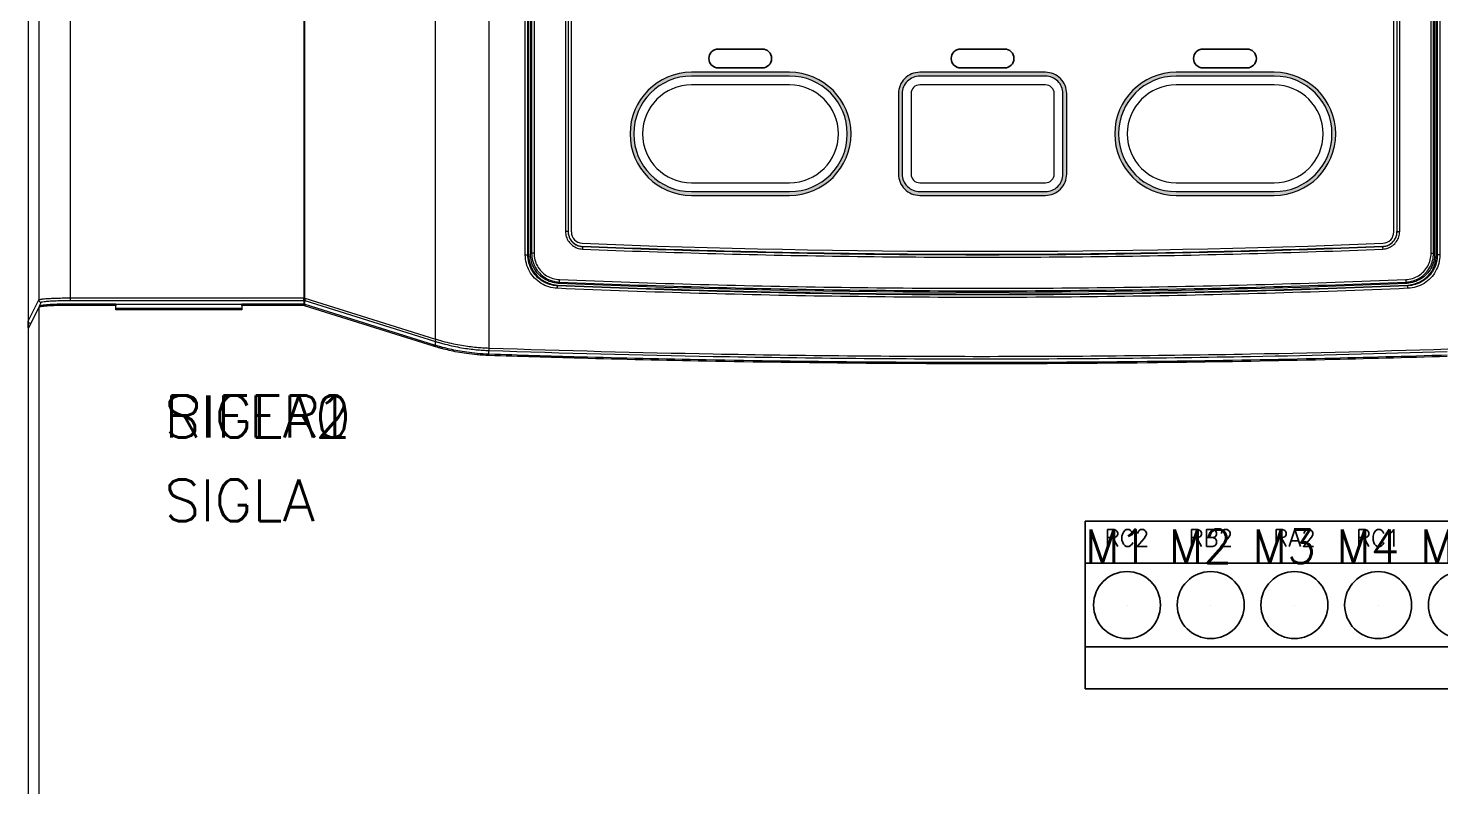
# Model space of a CAD drawing. Extents: x 0 to 142, y -50 to 188.
# Drawn here: x 1.9 to 86.2, y 69.2 to 114.4 of the extents above; entities that cross this region are included whole.
import ezdxf

# ---------------------------------------------------------------- set-up
doc = ezdxf.new("R2010")
doc.units = 0
doc.header["$LTSCALE"] = 4
doc.layers.get('0').update_dxf_attribs({"linetype": 'CONTINUOUS'})
doc.layers.add('3308544900_BODY_A_C_new_vi_BL17', color=7, linetype='CONTINUOUS')
doc.styles.get("Standard").update_dxf_attribs({"font": 'romans.shx'})

# ---------------------------------------------------------------- blocks, each defined once
blk = doc.blocks.new('3308544900_BODY_A_C_NEW_VI_BL17', base_point=(157.16, 557.32))
at = {"layer": '3308544900_BODY_A_C_new_vi_BL17', "color": 7, "linetype": 'Continuous'}
blk.add_line((92.16, 621.42), (92.16, 620.87), dxfattribs=at)

msp = doc.modelspace()

# ---------------------------------------------------------------- hatches: boundary and pattern name
at = {"ltscale": 0.6}
h = msp.add_hatch(color=7, dxfattribs=at)
edge = h.paths.add_edge_path(flags=16)
edge.add_line((55.125, 104.679), (62.625, 104.679))
edge.add_arc((62.625, 105.729), 1.05, 270, 360)
edge.add_line((63.675, 105.729), (63.675, 110.529))
edge.add_arc((62.625, 110.529), 1.05, 0, 90)
edge.add_line((62.625, 111.579), (55.125, 111.579))
edge.add_arc((55.125, 110.529), 1.05, 90, 180)
edge.add_line((54.075, 110.529), (54.075, 105.729))
edge.add_arc((55.125, 105.729), 1.05, 180, 270)
edge = h.paths.add_edge_path()
edge.add_line((55.125, 104.454), (62.625, 104.454))
edge.add_arc((62.625, 105.729), 1.275, 270, 360)
edge.add_line((63.9, 105.729), (63.9, 110.529))
edge.add_arc((62.625, 110.529), 1.275, 0, 90)
edge.add_line((62.625, 111.804), (55.125, 111.804))
edge.add_arc((55.125, 110.529), 1.275, 90, 180)
edge.add_line((53.85, 110.529), (53.85, 105.729))
edge.add_arc((55.125, 105.729), 1.275, 180, 270)
edge = h.paths.add_edge_path(flags=16)
edge.add_arc((47.342, 108.129), 3.45, 270, 450)
edge.add_line((47.342, 111.579), (41.492, 111.579))
edge.add_arc((41.492, 108.129), 3.45, 90, 270)
edge.add_line((41.492, 104.679), (47.342, 104.679))
edge = h.paths.add_edge_path()
edge.add_arc((47.342, 108.129), 3.675, 270, 450)
edge.add_line((47.342, 111.804), (41.492, 111.804))
edge.add_arc((41.492, 108.129), 3.675, 90, 270)
edge.add_line((41.492, 104.454), (47.342, 104.454))
edge = h.paths.add_edge_path(flags=16)
edge.add_arc((70.442, 108.129), 3.45, 90, 270)
edge.add_line((70.442, 104.679), (76.292, 104.679))
edge.add_arc((76.292, 108.129), 3.45, 270, 450)
edge.add_line((76.292, 111.579), (70.442, 111.579))
edge = h.paths.add_edge_path()
edge.add_arc((70.442, 108.129), 3.675, 90, 270)
edge.add_line((70.442, 104.454), (76.292, 104.454))
edge.add_arc((76.292, 108.129), 3.675, 270, 450)
edge.add_line((76.292, 111.804), (70.442, 111.804))

# ---------------------------------------------------------------- linework, layer by layer
at = {"color": 7, "linetype": 'Continuous', "lineweight": 0}
for p, q in [((18.35, 98.334), (18.35, 185.8)), ((18.398, 98.319), (18.398, 185.796)), ((26.201, 95.878), (26.201, 185.704)), ((29.395, 95.343), (29.395, 185.687)), ((31.562, 100.902), (31.562, 183.916)), ((31.717, 100.902), (31.717, 183.916)), ((31.762, 183.916), (31.762, 100.902)), ((31.875, 183.955), (31.875, 100.937)), ((33.963, 183.962), (33.963, 102.306)), ((83.787, 102.306), (83.787, 183.962)), ((85.875, 183.955), (85.875, 100.937)), ((85.987, 100.902), (85.987, 183.916)), ((86.033, 183.917), (86.033, 100.902)), ((86.188, 183.916), (86.188, 100.902)), ((31.941, 183.889), (31.941, 101.001)), ((32.086, 183.889), (32.086, 101.001)), ((34.117, 183.812), (34.117, 102.306)), ((34.312, 102.27), (34.312, 183.616)), ((83.438, 102.27), (83.438, 183.616)), ((83.633, 102.306), (83.633, 183.812)), ((85.664, 101.001), (85.664, 183.889)), ((85.809, 101.001), (85.809, 183.889)), ((1.875, 175.266), (1.875, 96.954)), ((2.506, 174.657), (2.506, 98.217)), ((4.38, 174.657), (4.38, 98.184)), ((34.117, 102.306), (33.963, 102.306)), ((34.117, 102.306), (34.125, 102.306)), ((83.625, 102.306), (83.633, 102.306)), ((83.633, 102.306), (83.787, 102.306)), ((34.989, 101.398), (34.989, 101.406)), ((82.761, 101.406), (82.761, 101.398)), ((31.562, 100.902), (31.717, 100.902)), ((31.717, 100.902), (31.762, 100.902)), ((31.875, 100.937), (31.941, 101.001)), ((32.086, 101.001), (31.941, 101.001)), ((85.664, 101.001), (85.809, 101.001)), ((85.809, 101.001), (85.875, 100.937)), ((86.033, 100.902), (85.987, 100.902)), ((86.188, 100.902), (86.033, 100.902)), ((33.484, 99.057), (33.486, 99.104)), ((33.526, 99.215), (33.594, 99.28)), ((84.156, 99.28), (84.224, 99.215)), ((84.266, 99.057), (84.264, 99.104)), ((1.875, 96.954), (2.506, 98.217)), ((2.535, 97.827), (2.656, 98.068)), ((4.25, 97.962), (4.135, 97.962)), ((4.38, 97.963), (4.25, 97.962)), ((4.38, 98.334), (18.35, 98.334)), ((4.38, 98.184), (18.35, 98.184)), ((7.112, 97.963), (4.38, 97.963)), ((7.112, 97.888), (4.38, 97.888)), ((14.638, 97.937), (7.112, 97.937)), ((7.112, 97.618), (7.112, 97.888)), ((18.338, 97.963), (14.638, 97.963)), ((14.638, 97.888), (14.638, 97.618)), ((18.326, 97.888), (14.638, 97.888)), ((18.375, 97.871), (18.326, 97.888)), ((18.411, 97.938), (18.338, 97.963)), ((18.35, 97.963), (18.35, 98.184)), ((26.088, 95.45), (18.375, 97.864)), ((18.398, 98.319), (26.201, 95.878)), ((18.398, 97.963), (18.398, 98.177)), ((18.398, 98.177), (26.208, 95.734)), ((26.134, 95.522), (18.41, 97.939)), ((2.506, 97.766), (1.875, 96.503)), ((2.506, 97.766), (2.506, 39.398)), ((2.513, 97.799), (2.514, 97.8)), ((14.638, 97.693), (7.112, 97.693)), ((14.638, 97.618), (7.112, 97.618)), ((1.875, 96.503), (1.875, 37.13)), ((26.208, 95.499), (26.208, 95.734)), ((29.388, 94.973), (29.388, 95.194)), ((85.875, 94.893), (85.875, 94.897))]:
    msp.add_line(p, q, dxfattribs=at)
at = {"color": 7, "lineweight": 0}
for p, q in [((47.342, 111.804), (41.492, 111.804)), ((47.342, 111.579), (41.492, 111.579)), ((76.292, 111.804), (70.442, 111.804)), ((76.292, 111.579), (70.442, 111.579)), ((47.342, 111.054), (41.492, 111.054)), ((76.292, 111.054), (70.442, 111.054)), ((41.492, 105.204), (47.342, 105.204)), ((41.492, 104.679), (47.342, 104.679)), ((70.442, 105.204), (76.292, 105.204)), ((70.442, 104.679), (76.292, 104.679)), ((41.492, 104.454), (47.342, 104.454)), ((70.442, 104.454), (76.292, 104.454))]:
    msp.add_line(p, q, dxfattribs=at)
for p, q in [((95, 85), (65, 85)), ((65, 85), (65, 75)), ((65, 82.5), (95, 82.5)), ((65, 77.5), (95, 77.5)), ((65, 75), (95, 75))]:
    msp.add_line(p, q)
for points in [[(55.125, 104.454), (62.625, 104.454, 0.414214), (63.9, 105.729), (63.9, 110.529, 0.414214), (62.625, 111.804), (55.125, 111.804, 0.414214), (53.85, 110.529), (53.85, 105.729, 0.414214)], [(55.125, 104.679), (62.625, 104.679, 0.414214), (63.675, 105.729), (63.675, 110.529, 0.414214), (62.625, 111.579), (55.125, 111.579, 0.414214), (54.075, 110.529), (54.075, 105.729, 0.414214)], [(55.125, 105.204), (62.625, 105.204, 0.414214), (63.15, 105.729), (63.15, 110.529, 0.414214), (62.625, 111.054), (55.125, 111.054, 0.414214), (54.6, 110.529), (54.6, 105.729, 0.414214)]]:
    msp.add_lwpolyline(points, format="xyb", close=True, dxfattribs=at)
at = {"color": 7, "linetype": 'Continuous', "lineweight": 0}
for points in [[(2.859, 97.905), (2.808, 97.899), (2.763, 97.893), (2.722, 97.887), (2.685, 97.881), (2.653, 97.874), (2.625, 97.868), (2.601, 97.861), (2.58, 97.854), (2.561, 97.845), (2.541, 97.832), (2.52, 97.81), (2.513, 97.799)], [(4.135, 97.962), (4.022, 97.96), (3.912, 97.958), (3.806, 97.956), (3.704, 97.954), (3.605, 97.951), (3.511, 97.947), (3.42, 97.943), (3.334, 97.939), (3.253, 97.935), (3.176, 97.931), (3.103, 97.926), (3.035, 97.921), (2.972, 97.916), (2.913, 97.91), (2.859, 97.905)]]:
    msp.add_lwpolyline(points, dxfattribs=at)
for centre in [(67.5, 80), (72.5, 80), (77.5, 80), (82.5, 80), (87.5, 80)]:
    msp.add_circle(centre, 2)
at = {"color": 7, "lineweight": 0}
for centre, radius, start, end in [((41.492, 108.129), 3.675, 90, 270), ((41.492, 108.129), 3.45, 90, 270), ((47.342, 108.129), 3.675, 270, 90), ((47.342, 108.129), 3.45, 270, 90), ((70.442, 108.129), 3.675, 90, 270), ((70.442, 108.129), 3.45, 90, 270), ((76.292, 108.129), 3.675, 270, 90), ((76.292, 108.129), 3.45, 270, 90), ((41.492, 108.129), 2.925, 90, 270), ((47.342, 108.129), 2.925, 270, 90), ((70.442, 108.129), 2.925, 90, 270), ((76.292, 108.129), 2.925, 270, 90)]:
    msp.add_arc(centre, radius, start, end, dxfattribs=at)
at = {"color": 7, "linetype": 'Continuous', "lineweight": 0}
for centre, radius, start, end in [((34.987, 102.27), 0.675, 180, 267.7064), ((82.762, 102.27), 0.675, 272.2936, 0), ((58.875, 698.679), 597.562, 267.706404, 272.293596), ((33.562, 100.902), 1.8, 180, 267.57529), ((84.188, 100.902), 1.8, 272.42471, 0), ((58.875, 698.679), 600.112, 267.575293, 272.424707), ((58.875, 698.679), 600, 267.578639, 272.421361)]:
    msp.add_arc(centre, radius, start, end, dxfattribs=at)
at = {"color": 7}
for points in [[(42.525, 112.629), (42.525, 112.939), (42.777, 113.191), (43.087, 113.191)], [(43.087, 113.191), (43.087, 113.191), (45.712, 113.191), (45.712, 113.191)], [(45.712, 113.191), (46.023, 113.191), (46.275, 112.939), (46.275, 112.629)], [(57, 112.629), (57, 112.939), (57.252, 113.191), (57.563, 113.191)], [(57.563, 113.191), (57.563, 113.191), (60.187, 113.191), (60.187, 113.191)], [(60.187, 113.191), (60.498, 113.191), (60.75, 112.939), (60.75, 112.629)], [(71.475, 112.629), (71.475, 112.939), (71.727, 113.191), (72.038, 113.191)], [(72.038, 113.191), (72.038, 113.191), (74.662, 113.191), (74.662, 113.191)], [(74.662, 113.191), (74.973, 113.191), (75.225, 112.939), (75.225, 112.629)], [(43.087, 112.066), (42.777, 112.066), (42.525, 112.318), (42.525, 112.629)], [(42.525, 112.629), (42.525, 112.629), (42.525, 112.629), (42.525, 112.629)], [(46.275, 112.629), (46.275, 112.318), (46.023, 112.066), (45.712, 112.066)], [(57.563, 112.066), (57.252, 112.066), (57, 112.318), (57, 112.629)], [(57, 112.629), (57, 112.629), (57, 112.629), (57, 112.629)], [(60.75, 112.629), (60.75, 112.318), (60.498, 112.066), (60.187, 112.066)], [(72.038, 112.066), (71.727, 112.066), (71.475, 112.318), (71.475, 112.629)], [(71.475, 112.629), (71.475, 112.629), (71.475, 112.629), (71.475, 112.629)], [(75.225, 112.629), (75.225, 112.318), (74.973, 112.066), (74.662, 112.066)], [(45.712, 112.066), (45.712, 112.066), (43.087, 112.066), (43.087, 112.066)], [(60.187, 112.066), (60.187, 112.066), (57.563, 112.066), (57.563, 112.066)], [(74.662, 112.066), (74.662, 112.066), (72.038, 112.066), (72.038, 112.066)]]:
    msp.add_open_spline(points, degree=3, dxfattribs=at)
at = {"color": 7, "linetype": 'Continuous', "lineweight": 0}
for points, start_tangent, end_tangent in [([(33.963, 102.306), (34.011, 101.989), (34.154, 101.699), (34.377, 101.466), (34.661, 101.311), (34.978, 101.248)], (-0.000144, -1), (0.999191, -0.040204)), ([(34.117, 102.306), (34.159, 102.034)], (-0.000036, -1), (0.299142, -0.954208)), ([(34.125, 102.306), (34.141, 102.134), (34.162, 102.051)], (0, -1), (0.283186, -0.959065)), ([(82.772, 101.248), (83.087, 101.31), (83.371, 101.464), (83.595, 101.697), (83.738, 101.987), (83.787, 102.306)], (0.999192, 0.040199), (-0.000134, 1)), ([(83.588, 102.051), (83.609, 102.134), (83.625, 102.306)], (0.283151, 0.959075), (0, 1)), ([(83.591, 102.032), (83.633, 102.306)], (0.30101, 0.953621), (-0.000034, 1)), ([(34.159, 102.034), (34.281, 101.785), (34.473, 101.585), (34.717, 101.451)], (0.299142, -0.954208), (0.940461, -0.339901)), ([(34.162, 102.051), (34.19, 101.969), (34.269, 101.817), (34.376, 101.682), (34.507, 101.57), (34.656, 101.485), (34.736, 101.453)], (0.283186, -0.959065), (0.946911, -0.321495)), ([(34.717, 101.451), (34.938, 101.402)], (0.940461, -0.339901), (0.995277, -0.097072)), ([(34.736, 101.453), (34.819, 101.429), (34.944, 101.409)], (0.946911, -0.321495), (0.995879, -0.090695)), ([(34.938, 101.402), (34.989, 101.398)], (0.995277, -0.097072), (0.99918, -0.040484)), ([(34.944, 101.409), (34.989, 101.406)], (0.995879, -0.090695), (0.999181, -0.040465)), ([(34.989, 101.398), (34.986, 101.377), (34.982, 101.322), (34.978, 101.248)], (-0.876463, -0.481469), (-0.040431, -0.999182)), ([(34.978, 101.248), (50.908, 100.818), (66.842, 100.818), (82.772, 101.248)], (0.999181, -0.040457), (0.999181, 0.040457)), ([(82.761, 101.406), (66.838, 100.976), (50.912, 100.976), (34.989, 101.406)], (-0.999181, -0.040465), (-0.999181, 0.040465)), ([(34.989, 101.398), (50.911, 100.968), (66.839, 100.968), (82.761, 101.398)], (0.999181, -0.040465), (0.999181, 0.040465)), ([(82.761, 101.406), (82.847, 101.414)], (0.999181, 0.040465), (0.990692, 0.136122)), ([(82.761, 101.398), (82.898, 101.414)], (0.99918, 0.040483), (0.981473, 0.191602)), ([(82.761, 101.398), (82.764, 101.377), (82.768, 101.322), (82.772, 101.248)], (0.876375, -0.481629), (0.04042, -0.999183)), ([(82.847, 101.414), (82.931, 101.429), (83.014, 101.453)], (0.990692, 0.136122), (0.946902, 0.321523)), ([(82.898, 101.414), (83.032, 101.451)], (0.981473, 0.191602), (0.94111, 0.338102)), ([(83.014, 101.453), (83.094, 101.485), (83.243, 101.57), (83.374, 101.682), (83.481, 101.817), (83.56, 101.969), (83.588, 102.051)], (0.946902, 0.321523), (0.283151, 0.959075)), ([(83.032, 101.451), (83.275, 101.583), (83.468, 101.783), (83.591, 102.032)], (0.94111, 0.338102), (0.30101, 0.953621)), ([(33.473, 98.907), (32.972, 98.994), (32.51, 99.203), (32.116, 99.522), (31.815, 99.929), (31.626, 100.399), (31.562, 100.902)], (-0.999095, 0.042527), (0.000278, 1)), ([(33.484, 99.057), (33.021, 99.137), (32.594, 99.33), (32.229, 99.625), (31.951, 100.002), (31.776, 100.437), (31.717, 100.902)], (-0.999083, 0.042809), (0.000069, 1)), ([(33.526, 99.215), (33.099, 99.287), (32.694, 99.469), (32.354, 99.744), (32.094, 100.096), (31.929, 100.507), (31.875, 100.937)], (-0.999107, 0.042248), (0, 1)), ([(31.941, 101.001), (31.997, 100.566), (32.16, 100.16), (32.421, 99.809), (32.762, 99.534), (33.161, 99.353), (33.594, 99.28)], (0.000266, -1), (0.999147, -0.041306)), ([(32.086, 101.001), (32.137, 100.605), (32.286, 100.234), (32.524, 99.912), (32.836, 99.661), (33.201, 99.497), (33.596, 99.429)], (0.000331, -1), (0.999153, -0.041143)), ([(84.154, 99.429), (84.549, 99.497), (84.914, 99.661), (85.226, 99.912), (85.464, 100.234), (85.613, 100.605), (85.664, 101.001)], (0.999153, 0.041144), (0.000329, 1)), ([(84.156, 99.28), (84.589, 99.353), (84.989, 99.534), (85.33, 99.809), (85.59, 100.161), (85.753, 100.567), (85.809, 101.001)], (0.999147, 0.041306), (0.000265, 1)), ([(85.875, 100.937), (85.821, 100.507), (85.656, 100.096), (85.396, 99.744), (85.056, 99.469), (84.651, 99.287), (84.224, 99.215)], (0, -1), (-0.999107, -0.042248)), ([(86.033, 100.902), (85.974, 100.436), (85.799, 100.001), (85.52, 99.624), (85.156, 99.33), (84.728, 99.136), (84.266, 99.057)], (0.000078, -1), (-0.999083, -0.042818)), ([(86.188, 100.902), (86.123, 100.398), (85.934, 99.928), (85.633, 99.52), (85.239, 99.202), (84.777, 98.993), (84.277, 98.907)], (0.000309, -1), (-0.999094, -0.042559)), ([(33.473, 98.907), (33.477, 98.981), (33.484, 99.057)], (0.042801, 0.999084), (0.889979, 0.456001)), ([(84.277, 98.907), (67.344, 98.423), (50.406, 98.423), (33.473, 98.907)], (-0.999082, -0.042835), (-0.999082, 0.042835)), ([(84.266, 99.057), (67.341, 98.573), (50.409, 98.573), (33.484, 99.057)], (-0.999082, -0.042843), (-0.999082, 0.042843)), ([(33.596, 99.429), (33.593, 99.356), (33.593, 99.302), (33.594, 99.28)], (-0.041032, -0.999158), (0.627681, -0.77847)), ([(33.594, 99.28), (50.446, 98.818), (67.304, 98.818), (84.156, 99.28)], (0.999156, -0.041071), (0.999156, 0.041071)), ([(33.596, 99.429), (50.447, 98.968), (67.303, 98.968), (84.154, 99.429)], (0.999157, -0.041063), (0.999157, 0.041063)), ([(84.154, 99.429), (84.157, 99.356), (84.157, 99.302), (84.156, 99.28)], (0.041018, -0.999158), (-0.627878, -0.778312)), ([(84.277, 98.907), (84.273, 98.981), (84.266, 99.057)], (-0.042803, 0.999084), (-0.889984, 0.455992)), ([(2.506, 98.217), (2.584, 98.248), (2.779, 98.276), (3.078, 98.3), (3.462, 98.318), (3.905, 98.33), (4.38, 98.334)], (0.475907, 0.879495), (1, -0.000021)), ([(2.506, 98.217), (2.526, 98.143), (2.581, 98.088), (2.656, 98.068)], (0.002439, -0.999997), (0.999997, -0.00243)), ([(2.656, 98.068), (2.727, 98.098), (2.907, 98.126), (3.182, 98.15), (3.535, 98.169), (3.943, 98.18), (4.158, 98.183)], (0.444505, 0.895776), (0.999958, 0.009209)), ([(4.125, 97.887), (3.875, 97.883), (3.407, 97.87), (3.012, 97.848), (2.853, 97.836)], (-0.999957, -0.009314), (-0.995794, -0.091624)), ([(4.38, 97.888), (4.125, 97.887)], (-1, 0.000021), (-0.999957, -0.009314)), ([(4.158, 98.183), (4.38, 98.184)], (0.999958, 0.009209), (1, -0.000021)), ([(7.112, 97.963), (7.112, 97.927), (7.112, 97.888)], (-0.05007, 0.998746), (0, -1)), ([(14.638, 97.909), (14.638, 97.927), (14.638, 97.963)], (-0.002212, 0.999998), (-0.05007, -0.998746)), ([(14.638, 97.888), (14.638, 97.909)], (0, 1), (-0.002212, 0.999998)), ([(18.33, 97.908), (18.326, 97.888)], (-0.167431, -0.985884), (-0.16158, -0.98686)), ([(18.338, 97.963), (18.332, 97.927), (18.33, 97.908)], (-0.002494, 0.999997), (-0.167431, -0.985884)), ([(18.345, 98.187), (18.334, 98.221), (18.336, 98.266), (18.342, 98.295), (18.351, 98.334)], (-0.756423, 0.654082), (0.28602, 0.958224)), ([(18.352, 98.184), (18.345, 98.187)], (-0.973755, 0.2276), (-0.756423, 0.654082)), ([(18.35, 98.334), (18.382, 98.324), (18.398, 98.319)], (0.955582, -0.294725), (0.937934, -0.346813)), ([(18.398, 98.177), (18.367, 98.183), (18.352, 98.18)], (-0.954575, 0.297971), (-0.9273, -0.37432)), ([(18.381, 97.886), (18.375, 97.864)], (-0.402523, -0.91541), (0, -1)), ([(18.411, 97.939), (18.389, 97.905), (18.381, 97.886)], (-0.795465, 0.606), (-0.402523, -0.91541)), ([(18.397, 98.319), (18.397, 98.282), (18.397, 98.25), (18.397, 98.205), (18.397, 98.178)], (-0.01359, -0.999908), (0.158282, -0.987394)), ([(2.521, 97.782), (2.506, 97.766)], (-0.878316, -0.47808), (-0.461119, -0.887338)), ([(2.853, 97.836), (2.725, 97.821), (2.562, 97.793), (2.521, 97.782)], (-0.995794, -0.091624), (-0.878316, -0.47808)), ([(7.112, 97.618), (7.112, 97.656), (7.112, 97.693)], (0, 1), (0.707107, 0.707107)), ([(14.638, 97.693), (14.638, 97.656), (14.638, 97.618)], (0.707107, -0.707107), (0, -1)), ([(2.025, 96.804), (1.95, 96.824), (1.895, 96.879), (1.875, 96.954)], (-1, 0), (0, 1)), ([(26.088, 95.45), (26.103, 95.489), (26.135, 95.522)], (0.270454, 0.962733), (0.922024, -0.387133)), ([(26.116, 95.441), (26.088, 95.45)], (-0.95515, 0.296123), (-0.954373, 0.298618)), ([(26.201, 95.415), (26.144, 95.433), (26.116, 95.441)], (-0.957439, 0.288636), (-0.95515, 0.296123)), ([(26.164, 95.512), (26.136, 95.521)], (-0.955189, 0.295997), (-0.954412, 0.298493)), ([(26.248, 95.487), (26.192, 95.504), (26.164, 95.512)], (-0.957477, 0.28851), (-0.955189, 0.295997)), ([(26.194, 95.844), (26.19, 95.812), (26.192, 95.76), (26.208, 95.734)], (-0.164, -0.98646), (0.873721, -0.486428)), ([(26.201, 95.878), (26.194, 95.844)], (-0.2426, -0.970126), (-0.164, -0.98646)), ([(26.201, 95.878), (26.236, 95.867)], (0.955322, -0.295567), (0.956232, -0.29261)), ([(26.201, 95.415), (26.215, 95.455), (26.241, 95.488)], (0.261263, 0.965268), (0.985336, 0.170624)), ([(26.225, 95.408), (26.201, 95.415)], (-0.958553, 0.284913), (-0.957969, 0.286871)), ([(26.208, 95.734), (26.312, 95.701)], (0.954281, -0.298911), (0.957013, -0.290046)), ([(26.385, 95.362), (26.225, 95.408)], (-0.962305, 0.271974), (-0.958553, 0.284913)), ([(26.236, 95.867), (26.753, 95.721), (27.273, 95.599), (27.762, 95.507), (28.218, 95.439), (28.641, 95.391), (29.033, 95.36), (29.395, 95.343)], (0.956232, -0.29261), (0.999467, -0.032644)), ([(26.241, 95.488), (26.248, 95.487)], (0.985336, 0.170624), (0.869591, -0.493772)), ([(26.429, 95.434), (26.248, 95.487)], (-0.961837, 0.273623), (-0.957477, 0.28851)), ([(26.312, 95.701), (26.486, 95.65)], (0.957013, -0.290046), (0.961318, -0.27544)), ([(26.582, 95.308), (26.385, 95.362)], (-0.966652, 0.256092), (-0.962305, 0.271974)), ([(29.38, 94.973), (28.683, 95.016), (28.071, 95.086), (27.529, 95.175), (27.048, 95.275), (26.622, 95.38), (26.429, 95.434)], (-0.999436, 0.033596), (-0.961837, 0.273623)), ([(26.486, 95.65), (26.757, 95.576), (27.275, 95.453), (27.761, 95.36), (28.215, 95.291), (28.637, 95.243), (29.027, 95.211)], (0.961318, -0.27544), (0.997976, -0.063597)), ([(29.395, 95.343), (29.393, 95.306)], (-0.065992, -0.99782), (-0.0557, -0.998448)), ([(29.395, 95.343), (42.779, 94.994), (58.815, 94.846), (74.879, 94.992), (88.355, 95.343)], (0.999431, -0.033725), (0.999431, 0.033725)), ([(29.029, 94.914), (28.684, 94.94), (28.059, 95.011), (27.506, 95.1), (27.016, 95.201), (26.582, 95.308)], (-0.99815, 0.060795), (-0.966652, 0.256092)), ([(29.027, 95.211), (29.388, 95.194)], (0.997976, -0.063597), (0.999431, -0.033726)), ([(29.395, 94.897), (29.029, 94.914)], (-0.999497, 0.031728), (-0.99815, 0.060795)), ([(29.395, 94.897), (29.39, 94.936), (29.38, 94.973)], (-0.136688, 0.990614), (-0.897899, -0.440201)), ([(29.397, 94.972), (29.38, 94.973)], (-0.999431, 0.033718), (-0.999431, 0.033739)), ([(29.393, 95.306), (29.391, 95.271), (29.388, 95.194)], (-0.0557, -0.998448), (0.013217, -0.999913)), ([(29.388, 95.194), (42.775, 94.845), (58.815, 94.696), (74.884, 94.843), (86.618, 95.137)], (0.999431, -0.03374), (0.999496, 0.031744)), ([(86.625, 94.84), (79.313, 94.639), (70.509, 94.477), (60.939, 94.402), (51.322, 94.433), (42.377, 94.556), (34.823, 94.731), (29.395, 94.897)], (-0.999496, -0.031733), (-0.999432, 0.033712)), ([(86.625, 94.915), (79.31, 94.714), (70.499, 94.552), (60.923, 94.477), (51.301, 94.508), (42.354, 94.631), (34.801, 94.806), (29.397, 94.972)], (-0.999496, -0.031742), (-0.999431, 0.033718)), ([(85.875, 94.898), (86.29, 94.912)], (0.999455, 0.033018), (0.999438, 0.033525))]:
    msp.add_spline(points, degree=3, dxfattribs=dict(at, start_tangent=start_tangent, end_tangent=end_tangent))

# ---------------------------------------------------------------- block references
at = {"color": 7, "lineweight": 0, "xscale": 0.75, "yscale": 0.75, "zscale": 0.75}
msp.add_blockref('3308544900_BODY_A_C_NEW_VI_BL17', (50.625, 48.879), dxfattribs=at)

# ---------------------------------------------------------------- texts
at = {"char_height": 1, "attachment_point": 5}
for s, insert in [('RC2', (67.5, 84)), ('RB2', (72.5, 84)), ('RA2', (77.5, 84)), ('RC1', (82.5, 84))]:
    msp.add_mtext_dynamic_manual_height_columns(s, width=5, gutter_width=1, heights=[2.5], dxfattribs=dict(at, insert=insert))
at = {"color": 3}
for tag, p, s, flags in [('SIGLA0', (10, 90), '', 9), ('SIGLA1', (10, 90), '', 9), ('SIGLA2', (10, 90), '', 9), ('RIFER', (10, 90), 'RIFER ?', 8), ('SIGLA', (10, 85), 'SIGLA ?', 8)]:
    msp.add_attdef(tag, p, s, height=2.5, dxfattribs=dict(at, flags=flags))
at = {"color": 4, "flags": 8}
for tag, p in [('M1', (65, 82.5)), ('M2', (70, 82.5)), ('M3', (75, 82.5)), ('M4', (80, 82.5)), ('M5', (85, 82.5))]:
    msp.add_attdef(tag, p, '', height=2, dxfattribs=at)
at = {"flags": 9}
for tag, p in [('F1', (67.5, 80)), ('F2', (72.5, 80)), ('F3', (77.5, 80)), ('F4', (82.5, 80))]:
    msp.add_attdef(tag, p, '', height=0.00001, dxfattribs=at)

doc.saveas('drawing.dxf')
